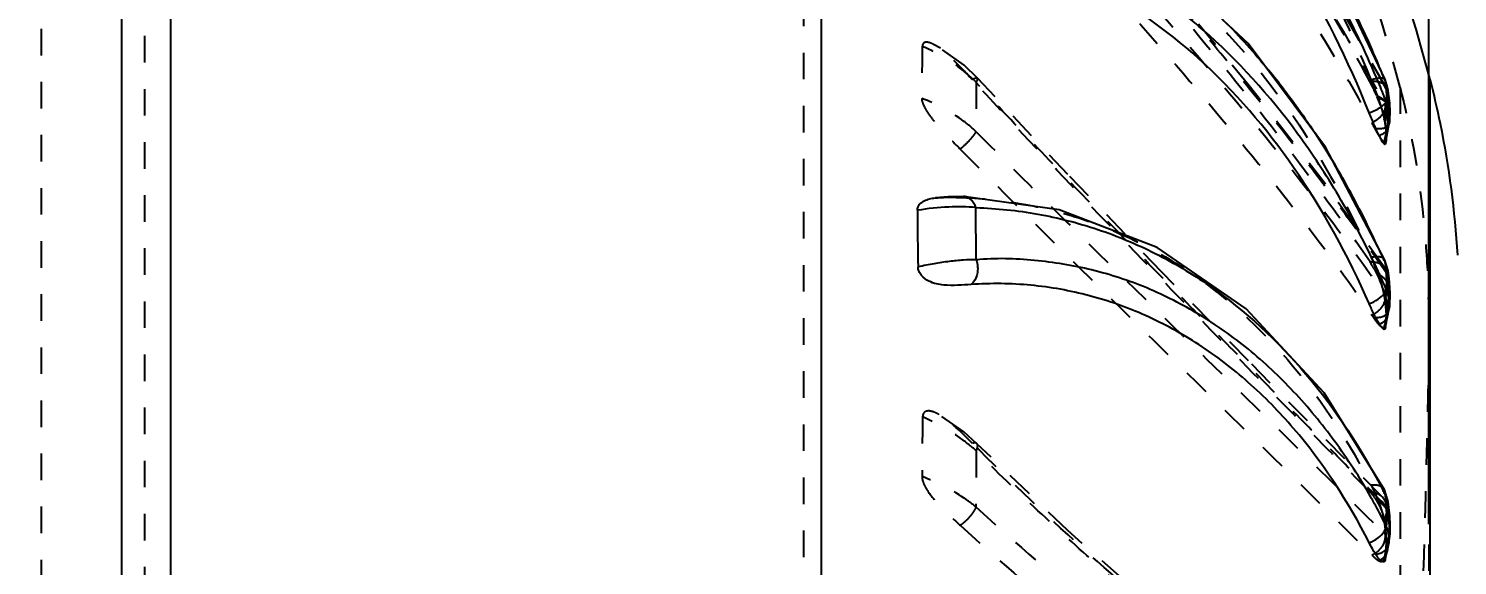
# Model space of a CAD drawing. Header units: millimetres. Extents: x 723 to 11228, y -2384 to 1578.
# Drawn here: x 1424.2 to 1512.1, y 289.1 to 322.1 of the extents above; entities that cross this region are included whole.
import ezdxf

# ---------------------------------------------------------------- set-up
doc = ezdxf.new("R2010")
doc.units = ezdxf.units.MM
doc.header["$LTSCALE"] = 16.335
doc.header["$PDMODE"] = 3
doc.header["$PDSIZE"] = 0.3125
doc.linetypes.add('HIDDEN', pattern=[0.2, 0.1, -0.1])
doc.layers.get('0').update_dxf_attribs({"linetype": 'CONTINUOUS'})
doc.layers.get('Defpoints').update_dxf_attribs({"linetype": 'CONTINUOUS'})
doc.layers.add('DEFAULT_2', color=8, linetype='HIDDEN')
doc.styles.get("Standard").update_dxf_attribs({"font": 'txt', "width": 0.8})
doc.dimstyles.new('ISO-25', dxfattribs={"dimtxt": 8, "dimasz": 8, "dimexe": 0, "dimexo": 0, "dimgap": 0, "dimtad": 1, "dimtxsty": 'Standard', "dimcen": 0, "dimclrd": 4, "dimclre": 4, "dimclrt": 6, "dimadec": 0, "dimazin": 0, "dimtfac": 1, "dimtofl": 0, "dimtmove": 0, "dimatfit": 3, "dimfxl": 0, "dimarcsym": 0})

# ---------------------------------------------------------------- blocks, each defined once
blk = doc.blocks.new('*D14')
at = {"color": 4, "lineweight": -2}
for p, q in [((1382.362, 291.603), (1382.362, 415.239)), ((1502.362, 415.239), (1390.362, 415.239)), ((1510.362, 291.603), (1510.362, 415.239))]:
    blk.add_line(p, q, dxfattribs=at)
at = {"color": 4}
for points in [[(1390.362, 416.572), (1390.362, 413.906), (1382.362, 415.239)], [(1502.362, 416.572), (1502.362, 413.906), (1510.362, 415.239)]]:
    blk.add_solid(points, dxfattribs=at)
at = {"layer": 'Defpoints', "color": 0}
for p in [(1382.362, 415.239), (1382.362, 291.603), (1510.362, 291.603)]:
    blk.add_point(p, dxfattribs=at)
at = {"color": 6, "insert": (1388.803, 419.239), "char_height": 8, "attachment_point": 5}
blk.add_mtext('128', dxfattribs=at)
blk = doc.blocks.new('*D107')
at = {"color": 4, "lineweight": -2}
for p, q in [((1445.258, 346.262), (1914.518, 346.262)), ((1914.518, 338.262), (1914.518, 245.426)), ((1703.239, 237.426), (1914.518, 237.426))]:
    blk.add_line(p, q, dxfattribs=at)
at = {"color": 4}
for points in [[(1913.184, 338.262), (1915.851, 338.262), (1914.518, 346.262)], [(1913.184, 245.426), (1915.851, 245.426), (1914.518, 237.426)]]:
    blk.add_solid(points, dxfattribs=at)
at = {"layer": 'Defpoints', "color": 0}
for p in [(1445.258, 346.262), (1703.239, 237.426), (1914.518, 237.426)]:
    blk.add_point(p, dxfattribs=at)
at = {"color": 6, "insert": (1909.851, 281.412), "char_height": 8, "attachment_point": 5, "rotation": 90}
blk.add_mtext('108,84', dxfattribs=at)

msp = doc.modelspace()

# ---------------------------------------------------------------- linework, layer by layer
at = {"color": 7, "linetype": 'Continuous'}
for p, q in [((1429.968, 391.128), (1429.968, 81.107)), ((1433.004, 86.333), (1433.004, 385.832)), ((1473.025, 101.806), (1473.025, 373.047)), ((1507.66, 318.954), (1507.682, 318.9)), ((1507.682, 318.9), (1507.679, 318.962)), ((1507.845, 318.383), (1507.679, 318.962)), ((1507.679, 318.962), (1507.679, 318.962)), ((1507.861, 318.288), (1507.844, 318.386)), ((1510.443, 155.899), (1510.443, 318.953)), ((1507.937, 316.282), (1507.96, 316.428)), ((1507.96, 316.428), (1507.996, 317)), ((1507.732, 315.134), (1507.939, 316.29)), ((1507.937, 316.282), (1507.895, 316.157)), ((1507.688, 314.989), (1507.758, 315.378)), ((1507.732, 315.134), (1507.688, 314.989)), ((1481.752, 311.774), (1481.75, 311.774)), ((1487.628, 310.952), (1481.75, 311.774)), ((1482.533, 307.87), (1482.516, 311.082)), ((1507.623, 307.836), (1507.682, 307.704)), ((1507.682, 307.704), (1507.665, 307.854)), ((1507.859, 307.187), (1507.665, 307.854)), ((1507.665, 307.854), (1507.665, 307.854)), ((1507.923, 306.726), (1507.859, 307.188)), ((1507.859, 307.187), (1507.859, 307.188)), ((1507.916, 304.807), (1507.97, 305.169)), ((1507.97, 305.169), (1507.996, 305.656)), ((1507.707, 303.746), (1507.917, 304.809)), ((1507.756, 304.01), (1507.827, 304.369)), ((1507.916, 304.805), (1507.895, 304.717)), ((1507.686, 303.652), (1507.756, 304.01)), ((1507.707, 303.746), (1507.686, 303.652)), ((1507.636, 293.715), (1507.636, 293.716)), ((1507.867, 292.985), (1507.636, 293.716)), ((1507.682, 293.437), (1507.636, 293.715)), ((1507.867, 292.985), (1507.867, 292.985)), ((1507.967, 292.114), (1507.867, 292.985)), ((1507.996, 291.383), (1507.967, 292.114)), ((1507.958, 290.721), (1507.996, 291.383)), ((1507.68, 289.409), (1507.891, 290.318)), ((1507.891, 290.318), (1507.909, 290.402)), ((1507.909, 290.403), (1507.958, 290.721)), ((1507.909, 290.401), (1507.909, 290.403))]:
    msp.add_line(p, q, dxfattribs=at)
for points in [[(1507.679, 318.962), (1504.067, 326.586), (1499.365, 333.88), (1493.952, 340.054), (1488.001, 344.966)], [(1507.665, 307.854), (1504.011, 314.806), (1499.267, 321.177), (1493.816, 326.268), (1487.826, 329.972)], [(1507.996, 317), (1507.958, 317.609), (1507.861, 318.288)], [(1481.752, 311.774), (1480.809, 311.755), (1480.02, 311.682)], [(1507.636, 293.715), (1503.923, 299.697), (1499.136, 304.853), (1493.653, 308.625), (1487.628, 310.952)], [(1507.996, 305.656), (1507.978, 306.172), (1507.923, 306.726)]]:
    msp.add_lwpolyline(points, dxfattribs=at)
for centre, radius, start, end in [((1418.274, 295.186), 95.184, 14.45961, 19.62856), ((1443.58, 293.194), 69.06, 23.86376, 28.02609), ((1440.151, 291.628), 72.829, 22.03714, 23.89897), ((1465.959, 291.195), 44.697, 37.39356, 39.36862), ((1449.181, 294.438), 62.991, 22.20291, 22.74846), ((1449.546, 294.587), 62.596, 21.58207, 22.20293), ((1505.81, 318.027), 2.066, 15.6145, 24.99839), ((1505.783, 318.019), 2.093, 10.10221, 15.62494), ((1505.377, 316.657), 2.561, 10.68569, 21.88493), ((1505.311, 316.643), 2.629, 0.36848, 10.7216), ((1505.245, 316.645), 2.695, 349.5746, 0.3265), ((1338.885, 345.811), 171.593, 349.78412, 349.91704), ((1436.777, 328.345), 72.155, 349.96363, 350.27559), ((1459.209, 286.692), 52.819, 28.30077, 30.63633), ((1456.073, 285.006), 56.379, 23.8869, 28.29838), ((1774.008, 311.976), 295.091, 180.20462, 180.88184), ((1463.427, 286.989), 48.252, 24.44788, 25.27029), ((1506.282, 306.934), 1.597, 18.66932, 28.82911), ((1463.716, 287.12), 47.935, 23.26402, 24.44789), ((1506.329, 306.95), 1.548, 8.8392, 18.65404), ((1505.711, 305.163), 2.228, 0.40902, 11.64822), ((1505.661, 305.165), 2.279, 348.65956, 0.35984), ((1357.45, 333.959), 153.261, 348.86802, 349.00069), ((1468.972, 273.702), 43.45, 27.01376, 27.36802), ((1477.366, 276.456), 33.906, 28.46351, 29.74076), ((1477.655, 276.612), 33.577, 26.31084, 28.46361), ((1506.216, 290.725), 1.723, 349.21389, 0.41535)]:
    msp.add_arc(centre, radius, start, end, dxfattribs=at)
for points, knots in [([(1507.271, 318.795), (1506.593, 320.412), (1505.12, 323.553), (1501.806, 329.415), (1497.878, 334.68), (1493.406, 339.123), (1489.926, 341.916), (1486.315, 344.191), (1483.806, 345.416), (1482.533, 345.887)], [0, 0, 0, 0, 0.139814, 0.276315, 0.536708, 0.660134, 0.778328, 0.891741, 1, 1, 1, 1]), ([(1506.71, 316.913), (1505.408, 320.145), (1502.417, 326.248), (1496.636, 334.227), (1489.925, 340.446), (1484.814, 343.351), (1482.234, 344.364)], [0, 0, 0, 0, 0.277152, 0.538118, 0.779498, 1, 1, 1, 1]), ([(1507.062, 307.587), (1506.386, 309.02), (1504.915, 311.776), (1501.625, 316.818), (1497.706, 321.177), (1493.267, 324.597), (1489.812, 326.596), (1486.235, 328.051), (1483.77, 328.706), (1482.533, 328.877)], [0, 0, 0, 0, 0.140918, 0.27736, 0.535079, 0.657123, 0.774655, 0.888869, 1, 1, 1, 1]), ([(1506.703, 305.174), (1505.417, 308.096), (1502.455, 313.536), (1496.642, 320.342), (1490.864, 324.435), (1485.969, 326.49), (1483.472, 327.115), (1482.226, 327.322)], [0, 0, 0, 0, 0.279063, 0.53745, 0.776135, 0.889625, 1, 1, 1, 1]), ([(1496.808, 323.514), (1497.134, 323.209), (1498.434, 321.949), (1499.648, 320.602), (1500.514, 319.547)], [0, 0, 0, 0, 0.246294, 1, 1, 1, 1]), ([(1501.47, 318.339), (1501.755, 317.967), (1502.887, 316.438), (1503.925, 314.841), (1504.656, 313.608)], [0, 0, 0, 0, 0.246385, 1, 1, 1, 1]), ([(1507.682, 318.9), (1507.69, 318.852), (1507.719, 318.671), (1507.745, 318.49), (1507.76, 318.356)], [0, 0, 0, 0, 0.264759, 1, 1, 1, 1]), ([(1507.76, 318.356), (1507.765, 318.315), (1507.78, 318.17), (1507.789, 318.023), (1507.788, 317.918)], [0, 0, 0, 0, 0.28211, 1, 1, 1, 1]), ([(1510.443, 318.954), (1510.672, 318.064), (1511.491, 314.512), (1511.958, 310.881), (1512.129, 308.161)], [0, 0, 0, 0, 0.252037, 1, 1, 1, 1]), ([(1506.71, 316.913), (1506.837, 316.962), (1507.08, 317.071), (1507.399, 317.248), (1507.612, 317.41), (1507.717, 317.532), (1507.747, 317.587), (1507.754, 317.612)], [0, 0, 0, 0, 0.319233, 0.623134, 0.856191, 0.939548, 1, 1, 1, 1]), ([(1507.788, 317.918), (1507.787, 317.889), (1507.784, 317.786), (1507.771, 317.683), (1507.754, 317.612)], [0, 0, 0, 0, 0.287706, 1, 1, 1, 1]), ([(1507.113, 315.945), (1507.079, 316.022), (1506.939, 316.343), (1506.809, 316.667), (1506.71, 316.913)], [0, 0, 0, 0, 0.240516, 1, 1, 1, 1]), ([(1507.113, 315.945), (1507.208, 315.942), (1507.384, 315.945), (1507.621, 315.979), (1507.796, 316.043), (1507.879, 316.118), (1507.895, 316.157)], [0, 0, 0, 0, 0.336443, 0.628498, 0.848341, 1, 1, 1, 1]), ([(1507.333, 315.478), (1507.315, 315.515), (1507.239, 315.669), (1507.167, 315.826), (1507.113, 315.945)], [0, 0, 0, 0, 0.238495, 1, 1, 1, 1]), ([(1507.425, 315.301), (1507.417, 315.315), (1507.386, 315.374), (1507.356, 315.433), (1507.333, 315.478)], [0, 0, 0, 0, 0.241047, 1, 1, 1, 1]), ([(1507.688, 314.989), (1507.684, 314.982), (1507.67, 314.968), (1507.639, 314.981), (1507.611, 315.008), (1507.578, 315.048), (1507.542, 315.099), (1507.489, 315.184), (1507.451, 315.253), (1507.425, 315.301)], [0, 0, 0, 0, 0.053615, 0.111909, 0.200987, 0.320113, 0.463969, 0.627721, 1, 1, 1, 1]), ([(1478.918, 310.922), (1478.918, 310.992), (1478.941, 311.125), (1479.072, 311.342), (1479.323, 311.517), (1479.662, 311.629), (1479.899, 311.668), (1480.02, 311.682)], [0, 0, 0, 0, 0.143512, 0.270407, 0.509012, 0.751067, 1, 1, 1, 1]), ([(1482.516, 311.082), (1481.964, 311.143), (1480.756, 311.153), (1479.558, 311.02), (1478.918, 310.922)], [0, 0, 0, 0, 0.461362, 1, 1, 1, 1]), ([(1482.516, 311.082), (1482.485, 311.175), (1482.403, 311.351), (1482.23, 311.575), (1482.007, 311.731), (1481.834, 311.768), (1481.752, 311.771)], [0, 0, 0, 0, 0.267207, 0.529583, 0.772668, 1, 1, 1, 1]), ([(1482.516, 311.082), (1483.789, 311.042), (1486.33, 310.777), (1490.044, 309.828), (1493.6, 308.339), (1498.121, 305.635), (1503.193, 300.918), (1506.242, 296.221), (1507.559, 293.676)], [0, 0, 0, 0, 0.119519, 0.238598, 0.358309, 0.479745, 0.731208, 1, 1, 1, 1]), ([(1482.533, 307.87), (1482.27, 307.874), (1481.716, 307.861), (1480.85, 307.778), (1479.919, 307.635), (1479.28, 307.508), (1478.953, 307.433)], [0, 0, 0, 0, 0.218075, 0.459636, 0.721566, 1, 1, 1, 1]), ([(1482.533, 307.87), (1482.582, 307.734), (1482.636, 307.442), (1482.614, 307.007), (1482.467, 306.628), (1482.308, 306.426), (1482.219, 306.354)], [0, 0, 0, 0, 0.26526, 0.538979, 0.788984, 1, 1, 1, 1]), ([(1506.806, 293.275), (1506.129, 294.461), (1504.66, 296.714), (1502.151, 299.782), (1499.356, 302.41), (1496.317, 304.562), (1493.601, 305.947), (1491.354, 306.783), (1489.065, 307.432), (1486.121, 307.918), (1483.722, 307.989), (1482.533, 307.87)], [0, 0, 0, 0, 0.136938, 0.269214, 0.396788, 0.520554, 0.641616, 0.701422, 0.760905, 0.880092, 1, 1, 1, 1]), ([(1507.682, 307.704), (1507.69, 307.648), (1507.719, 307.432), (1507.745, 307.215), (1507.76, 307.055)], [0, 0, 0, 0, 0.261072, 1, 1, 1, 1]), ([(1482.219, 306.354), (1481.945, 306.335), (1481.386, 306.297), (1480.671, 306.288), (1480.073, 306.381), (1479.594, 306.547), (1479.214, 306.819), (1479.002, 307.144), (1478.956, 307.34), (1478.954, 307.434)], [0, 0, 0, 0, 0.218429, 0.444806, 0.56535, 0.696228, 0.844912, 0.925446, 1, 1, 1, 1]), ([(1507.76, 307.055), (1507.765, 307.005), (1507.781, 306.819), (1507.789, 306.633), (1507.788, 306.498)], [0, 0, 0, 0, 0.272546, 1, 1, 1, 1]), ([(1506.698, 290.474), (1505.423, 292.976), (1503.153, 296.49), (1499.364, 300.367), (1496.304, 302.714), (1493.009, 304.521), (1489.522, 305.759), (1485.898, 306.407), (1483.442, 306.438), (1482.219, 306.354)], [0, 0, 0, 0, 0.272199, 0.40037, 0.524148, 0.644648, 0.763174, 0.881183, 1, 1, 1, 1]), ([(1507.643, 305.814), (1507.658, 305.835), (1507.706, 305.908), (1507.744, 305.991), (1507.754, 306.053)], [0, 0, 0, 0, 0.289251, 1, 1, 1, 1]), ([(1507.788, 306.498), (1507.787, 306.457), (1507.783, 306.308), (1507.77, 306.16), (1507.754, 306.053)], [0, 0, 0, 0, 0.273649, 1, 1, 1, 1]), ([(1506.703, 305.174), (1506.895, 305.244), (1507.239, 305.417), (1507.539, 305.669), (1507.643, 305.814)], [0, 0, 0, 0, 0.533462, 1, 1, 1, 1]), ([(1507.106, 304.311), (1507.071, 304.377), (1506.929, 304.661), (1506.801, 304.952), (1506.703, 305.174)], [0, 0, 0, 0, 0.235482, 1, 1, 1, 1]), ([(1507.106, 304.311), (1507.202, 304.315), (1507.384, 304.339), (1507.678, 304.43), (1507.863, 304.593), (1507.895, 304.717)], [0, 0, 0, 0, 0.309158, 0.587778, 1, 1, 1, 1]), ([(1507.328, 303.92), (1507.309, 303.95), (1507.231, 304.078), (1507.159, 304.209), (1507.106, 304.311)], [0, 0, 0, 0, 0.233886, 1, 1, 1, 1]), ([(1507.686, 303.652), (1507.681, 303.635), (1507.67, 303.604), (1507.623, 303.586), (1507.579, 303.608), (1507.512, 303.662), (1507.426, 303.77), (1507.362, 303.866), (1507.328, 303.92)], [0, 0, 0, 0, 0.098397, 0.167045, 0.24921, 0.35835, 0.645711, 1, 1, 1, 1]), ([(1507.867, 292.985), (1507.862, 293.024), (1507.828, 293.184), (1507.754, 293.335), (1507.682, 293.437)], [0, 0, 0, 0, 0.239154, 1, 1, 1, 1]), ([(1507.682, 293.437), (1507.69, 293.374), (1507.72, 293.133), (1507.746, 292.891), (1507.76, 292.711)], [0, 0, 0, 0, 0.258341, 1, 1, 1, 1]), ([(1507.76, 292.711), (1507.765, 292.654), (1507.781, 292.436), (1507.789, 292.218), (1507.788, 292.058)], [0, 0, 0, 0, 0.266205, 1, 1, 1, 1]), ([(1507.788, 292.058), (1507.787, 292.008), (1507.783, 291.82), (1507.769, 291.632), (1507.754, 291.495)], [0, 0, 0, 0, 0.265754, 1, 1, 1, 1]), ([(1506.698, 290.474), (1506.894, 290.538), (1507.255, 290.726), (1507.545, 291.02), (1507.642, 291.188)], [0, 0, 0, 0, 0.514437, 1, 1, 1, 1]), ([(1507.642, 291.188), (1507.657, 291.214), (1507.708, 291.311), (1507.744, 291.417), (1507.754, 291.495)], [0, 0, 0, 0, 0.276687, 1, 1, 1, 1]), ([(1507.94, 290.738), (1507.938, 290.933), (1507.889, 291.197), (1507.784, 291.436), (1507.754, 291.495)], [0, 0, 0, 0, 0.746939, 1, 1, 1, 1]), ([(1507.099, 289.752), (1507.027, 289.862), (1506.89, 290.102), (1506.764, 290.346), (1506.698, 290.474)], [0, 0, 0, 0, 0.477128, 1, 1, 1, 1]), ([(1507.1, 289.752), (1507.195, 289.763), (1507.38, 289.806), (1507.689, 289.952), (1507.856, 290.168), (1507.891, 290.318)], [0, 0, 0, 0, 0.282236, 0.548916, 1, 1, 1, 1]), ([(1507.68, 289.409), (1507.673, 289.376), (1507.655, 289.316), (1507.574, 289.276), (1507.497, 289.304), (1507.389, 289.381), (1507.252, 289.534), (1507.152, 289.674), (1507.099, 289.752)], [0, 0, 0, 0, 0.121174, 0.200737, 0.286858, 0.394726, 0.668152, 1, 1, 1, 1])]:
    msp.add_open_spline(points, degree=3, knots=knots, dxfattribs=at)
msp.add_open_spline([(1507.894, 305.613), (1507.863, 305.764), (1507.816, 305.912), (1507.754, 306.053)], degree=3, dxfattribs=at)
at = {"layer": 'DEFAULT_2', "color": 8, "linetype": 'HIDDEN'}
for p, q in [((1425.029, 387.427), (1425.029, 87.425)), ((1431.392, 88.057), (1431.392, 386.796)), ((1471.933, 103.36), (1471.933, 371.493)), ((1482.612, 319.043), (1482.612, 319.043)), ((1482.533, 318.791), (1482.516, 315.77)), ((1507.699, 318.542), (1507.7, 318.541)), ((1507.893, 318.02), (1507.699, 318.542)), ((1507.7, 318.541), (1507.754, 318.367)), ((1508.603, 318.479), (1508.603, 156.374)), ((1507.63, 316.502), (1507.808, 317.469)), ((1507.925, 317.845), (1507.893, 318.02)), ((1507.968, 317.493), (1507.925, 317.847)), ((1507.996, 316.997), (1507.968, 317.493)), ((1507.7, 316.38), (1507.767, 316.673)), ((1507.735, 315.351), (1507.914, 316.162)), ((1507.808, 315.891), (1507.914, 316.161)), ((1507.641, 315.147), (1507.734, 315.354)), ((1481.75, 311.774), (1481.453, 311.713)), ((1507.634, 307.402), (1507.754, 307.063)), ((1507.634, 307.402), (1507.634, 307.402)), ((1507.921, 306.687), (1507.634, 307.402)), ((1507.933, 306.603), (1507.921, 306.687)), ((1507.993, 305.855), (1507.933, 306.604)), ((1507.933, 306.603), (1507.933, 306.604)), ((1507.966, 305.117), (1507.993, 305.855)), ((1507.858, 304.537), (1507.966, 305.117)), ((1507.688, 303.914), (1507.857, 304.534)), ((1507.808, 304.379), (1507.857, 304.532)), ((1507.644, 303.784), (1507.686, 303.919)), ((1510.362, 303.428), (1510.362, 171.425)), ((1482.58, 296.559), (1482.58, 296.559)), ((1482.533, 296.116), (1482.516, 292.663)), ((1507.759, 292.939), (1507.493, 293.296)), ((1507.937, 292.379), (1507.759, 292.939)), ((1507.989, 291.718), (1507.937, 292.379)), ((1507.894, 290.286), (1507.984, 291.006)), ((1507.984, 291.006), (1507.989, 291.718)), ((1507.799, 289.911), (1507.84, 290.048)), ((1507.838, 290.04), (1507.84, 290.048)), ((1507.864, 290.202), (1507.894, 290.286)), ((1507.63, 289.47), (1507.645, 289.517)), ((1507.631, 289.466), (1507.785, 289.872)), ((1507.684, 289.426), (1507.68, 289.409)), ((1507.753, 289.796), (1507.782, 289.873)), ((1507.782, 289.873), (1507.797, 289.912)), ((1507.808, 289.941), (1507.785, 289.872)), ((1507.785, 289.872), (1507.799, 289.911)), ((1507.797, 289.912), (1507.808, 289.94))]:
    msp.add_line(p, q, dxfattribs=at)
for points in [[(1507.7, 318.541), (1504.068, 324.89), (1499.372, 331.994), (1494.017, 339.193)], [(1507.634, 307.402), (1504.008, 312.524), (1499.322, 318.587), (1493.982, 325.053)], [(1482.612, 319.043), (1481.787, 319.84), (1480.333, 320.886), (1479.904, 321.125)], [(1493.958, 307.104), (1488.164, 313.129), (1482.612, 319.043)], [(1507.914, 316.164), (1507.965, 316.46), (1507.996, 316.997)], [(1507.493, 293.296), (1499.276, 301.653), (1493.958, 307.104)], [(1482.58, 296.559), (1481.769, 297.292), (1480.252, 298.342)], [(1493.971, 286.119), (1488.161, 291.209), (1482.58, 296.559)]]:
    msp.add_lwpolyline(points, dxfattribs=at)
for centre, radius, start, end in [((1418.274, 295.186), 93.284, 14.45961, 54.88513), ((1722.29, 316.965), 243.108, 179.04883, 179.80358), ((1507.014, 306.99), 0.742, 33.58263, 39.36273), ((1234.042, 378.902), 283.728, 344.64739, 344.77229), ((1801.299, 293.562), 322.098, 179.17413, 179.82759), ((1506.904, 292.726), 0.818, 44.25744, 52.80314), ((1506.735, 291.941), 1.181, 29.14161, 43.83186), ((1828.638, 214.369), 330.206, 166.31437, 166.44831), ((1506.757, 291.954), 1.157, 19.77253, 29.10277), ((1504.476, 290.825), 3.447, 345.13681, 346.25971), ((1506.654, 290.351), 1.225, 342.61637, 345.28377), ((1418.226, 323.684), 95.726, 339.08752, 339.26765), ((1506.627, 290.359), 1.252, 340.49572, 342.61747)]:
    msp.add_arc(centre, radius, start, end, dxfattribs=at)
for points, knots in [([(1507.754, 318.367), (1507.036, 319.712), (1505.513, 322.476), (1502.962, 326.632), (1500.102, 330.909), (1496.973, 335.269), (1493.603, 339.662), (1490.047, 344.05), (1486.352, 348.389), (1483.801, 351.218), (1482.533, 352.636)], [0, 0, 0, 0, 0.107216, 0.221933, 0.342767, 0.469025, 0.599271, 0.7321, 0.866188, 1, 1, 1, 1]), ([(1506.746, 318.834), (1505.317, 321.545), (1502.016, 327.129), (1496.238, 335.436), (1489.58, 343.883), (1484.764, 349.421), (1482.282, 352.168)], [0, 0, 0, 0, 0.221798, 0.468942, 0.732006, 1, 1, 1, 1]), ([(1482.516, 350.85), (1485.095, 348.1), (1490.073, 342.56), (1496.926, 334.089), (1502.847, 325.746), (1506.222, 320.121), (1507.682, 317.381)], [0, 0, 0, 0, 0.26946, 0.531947, 0.778148, 1, 1, 1, 1]), ([(1481.528, 349.984), (1484.129, 347.215), (1489.147, 341.639), (1496.05, 333.112), (1502.008, 324.713), (1505.396, 319.048), (1506.859, 316.29)], [0, 0, 0, 0, 0.269638, 0.532206, 0.778364, 1, 1, 1, 1]), ([(1506.824, 318.94), (1505.483, 322.273), (1502.39, 328.595), (1496.425, 336.937), (1489.468, 343.61), (1484.171, 346.892), (1481.471, 348.132)], [0, 0, 0, 0, 0.272695, 0.531728, 0.774494, 1, 1, 1, 1]), ([(1506.752, 307.741), (1505.271, 309.941), (1501.879, 314.622), (1496.113, 321.856), (1489.463, 329.674), (1484.731, 335.018), (1482.291, 337.754)], [0, 0, 0, 0, 0.205384, 0.447355, 0.71614, 1, 1, 1, 1]), ([(1507.754, 307.063), (1507.018, 308.132), (1505.475, 310.387), (1502.925, 313.832), (1500.066, 317.499), (1496.939, 321.359), (1493.569, 325.366), (1490.015, 329.49), (1486.321, 333.69), (1483.786, 336.482), (1482.533, 337.909)], [0, 0, 0, 0, 0.097597, 0.20555, 0.322387, 0.447466, 0.579245, 0.716276, 0.857062, 1, 1, 1, 1]), ([(1482.516, 335.452), (1485.056, 332.76), (1489.951, 327.498), (1496.795, 319.764), (1502.705, 312.57), (1506.171, 307.887), (1507.682, 305.672)], [0, 0, 0, 0, 0.284506, 0.552484, 0.793822, 1, 1, 1, 1]), ([(1481.539, 334.456), (1484.099, 331.745), (1489.034, 326.445), (1495.927, 318.654), (1501.871, 311.411), (1505.351, 306.694), (1506.865, 304.463)], [0, 0, 0, 0, 0.284758, 0.552854, 0.794134, 1, 1, 1, 1]), ([(1481.461, 331.987), (1484.115, 331.326), (1489.4, 329.169), (1496.425, 323.871), (1502.425, 316.693), (1505.49, 311.036), (1506.818, 308.013)], [0, 0, 0, 0, 0.227487, 0.468144, 0.72531, 1, 1, 1, 1]), ([(1482.533, 318.791), (1482.3, 319.025), (1481.681, 319.582), (1480.586, 320.355), (1479.682, 320.807), (1479.216, 321.001)], [0, 0, 0, 0, 0.246857, 0.622554, 1, 1, 1, 1]), ([(1479.904, 321.126), (1479.829, 321.165), (1479.716, 321.216), (1479.562, 321.257), (1479.455, 321.267), (1479.356, 321.25), (1479.243, 321.175), (1479.218, 321.067), (1479.217, 321)], [0, 0, 0, 0, 0.292846, 0.427314, 0.550772, 0.66244, 0.767111, 1, 1, 1, 1]), ([(1482.298, 318.95), (1481.924, 319.357), (1481.358, 319.959), (1480.561, 320.688), (1480.132, 321.006), (1479.904, 321.126)], [0, 0, 0, 0, 0.51114, 0.762051, 1, 1, 1, 1]), ([(1482.612, 319.043), (1482.602, 319.054), (1482.558, 319.064), (1482.449, 319.034), (1482.36, 318.988), (1482.297, 318.951)], [0, 0, 0, 0, 0.135668, 0.349206, 1, 1, 1, 1]), ([(1482.533, 318.791), (1482.565, 318.84), (1482.608, 318.911), (1482.632, 319.019), (1482.612, 319.043)], [0, 0, 0, 0, 0.653535, 1, 1, 1, 1]), ([(1507.678, 318.962), (1507.662, 318.996), (1507.598, 319.033), (1507.5, 319.05), (1507.344, 319.052), (1507.115, 319.017), (1506.925, 318.97), (1506.824, 318.94)], [0, 0, 0, 0, 0.125844, 0.219927, 0.340063, 0.646731, 1, 1, 1, 1]), ([(1506.758, 293.574), (1505.207, 295.14), (1501.718, 298.69), (1493.498, 307.085), (1486.883, 313.968), (1482.298, 318.95)], [0, 0, 0, 0, 0.187589, 0.423711, 1, 1, 1, 1]), ([(1507.754, 292.716), (1506.995, 293.449), (1505.429, 295.094), (1502.881, 297.679), (1500.025, 300.579), (1496.902, 303.773), (1493.533, 307.221), (1489.981, 310.903), (1486.289, 314.781), (1483.772, 317.415), (1482.533, 318.791)], [0, 0, 0, 0, 0.087211, 0.187759, 0.300157, 0.42383, 0.55718, 0.698745, 0.846899, 1, 1, 1, 1]), ([(1507.157, 317.984), (1507.124, 318.061), (1506.995, 318.348), (1506.853, 318.63), (1506.746, 318.834)], [0, 0, 0, 0, 0.266585, 1, 1, 1, 1]), ([(1506.747, 318.831), (1506.825, 318.848), (1507.108, 318.883), (1507.432, 318.824), (1507.586, 318.683)], [0, 0, 0, 0, 0.276629, 1, 1, 1, 1]), ([(1506.824, 318.94), (1506.861, 318.849), (1507.008, 318.48), (1507.151, 318.108), (1507.249, 317.825)], [0, 0, 0, 0, 0.247002, 1, 1, 1, 1]), ([(1507.682, 317.381), (1507.709, 317.431), (1507.757, 317.551), (1507.791, 317.77), (1507.787, 318.048), (1507.767, 318.254), (1507.754, 318.367)], [0, 0, 0, 0, 0.170096, 0.382624, 0.660238, 1, 1, 1, 1]), ([(1507.925, 317.846), (1507.919, 317.891), (1507.885, 318.071), (1507.817, 318.244), (1507.754, 318.367)], [0, 0, 0, 0, 0.244405, 1, 1, 1, 1]), ([(1507.808, 317.469), (1507.827, 317.544), (1507.887, 317.844), (1507.884, 318.158), (1507.845, 318.383)], [0, 0, 0, 0, 0.251961, 1, 1, 1, 1]), ([(1508.603, 318.479), (1509.236, 316.023), (1509.916, 312.269), (1510.317, 307.219), (1510.362, 304.692), (1510.362, 303.428)], [0, 0, 0, 0, 0.50095, 0.750373, 1, 1, 1, 1]), ([(1482.516, 315.77), (1482.281, 315.988), (1481.281, 316.829), (1480.11, 317.467), (1479.182, 317.799)], [0, 0, 0, 0, 0.245636, 1, 1, 1, 1]), ([(1479.183, 317.798), (1479.183, 317.726), (1479.212, 317.574), (1479.329, 317.276), (1479.544, 316.917), (1479.846, 316.511), (1480.279, 315.998), (1480.849, 315.392), (1481.315, 314.92), (1481.547, 314.686)], [0, 0, 0, 0, 0.054779, 0.115236, 0.241958, 0.370177, 0.497765, 0.750194, 1, 1, 1, 1]), ([(1507.682, 317.381), (1507.693, 317.286), (1507.647, 317.002), (1507.362, 316.596), (1507.042, 316.374), (1506.86, 316.287)], [0, 0, 0, 0, 0.200608, 0.57982, 1, 1, 1, 1]), ([(1507.699, 316.382), (1507.679, 316.515), (1507.606, 316.789), (1507.429, 317.325), (1507.269, 317.725), (1507.157, 317.984)], [0, 0, 0, 0, 0.237577, 0.500306, 1, 1, 1, 1]), ([(1507.808, 317.469), (1507.786, 317.504), (1507.72, 317.573), (1507.539, 317.704), (1507.371, 317.781), (1507.249, 317.826)], [0, 0, 0, 0, 0.184625, 0.418869, 1, 1, 1, 1]), ([(1507.249, 317.825), (1507.328, 317.6), (1507.469, 317.163), (1507.591, 316.719), (1507.63, 316.501)], [0, 0, 0, 0, 0.519932, 1, 1, 1, 1]), ([(1507.508, 317.796), (1507.534, 317.778), (1507.628, 317.707), (1507.713, 317.623), (1507.765, 317.553)], [0, 0, 0, 0, 0.263955, 1, 1, 1, 1]), ([(1507.808, 315.891), (1507.868, 316.136), (1507.912, 316.649), (1507.786, 317.15), (1507.682, 317.381)], [0, 0, 0, 0, 0.498465, 1, 1, 1, 1]), ([(1507.765, 317.553), (1507.781, 317.531), (1507.838, 317.446), (1507.88, 317.35), (1507.895, 317.277)], [0, 0, 0, 0, 0.271226, 1, 1, 1, 1]), ([(1507.808, 317.469), (1507.86, 317.237), (1507.926, 316.916), (1507.959, 316.519), (1507.951, 316.358), (1507.938, 316.289)], [0, 0, 0, 0, 0.597233, 0.823662, 1, 1, 1, 1]), ([(1507.832, 316.967), (1507.838, 316.992), (1507.86, 317.095), (1507.88, 317.199), (1507.895, 317.277)], [0, 0, 0, 0, 0.245043, 1, 1, 1, 1]), ([(1507.895, 317.277), (1507.906, 317.324), (1507.944, 317.511), (1507.945, 317.704), (1507.925, 317.845)], [0, 0, 0, 0, 0.253258, 1, 1, 1, 1]), ([(1507.952, 316.703), (1507.95, 316.747), (1507.94, 316.939), (1507.917, 317.131), (1507.895, 317.277)], [0, 0, 0, 0, 0.229676, 1, 1, 1, 1]), ([(1507.63, 316.501), (1507.677, 316.235), (1507.734, 315.861), (1507.757, 315.403), (1507.746, 315.215), (1507.732, 315.134)], [0, 0, 0, 0, 0.590724, 0.8221, 1, 1, 1, 1]), ([(1507.734, 315.353), (1507.764, 315.489), (1507.771, 315.837), (1507.731, 316.179), (1507.699, 316.382)], [0, 0, 0, 0, 0.402016, 1, 1, 1, 1]), ([(1507.914, 316.163), (1507.922, 316.201), (1507.953, 316.38), (1507.957, 316.562), (1507.952, 316.703)], [0, 0, 0, 0, 0.215437, 1, 1, 1, 1]), ([(1482.516, 315.77), (1482.47, 315.683), (1482.346, 315.496), (1482.037, 315.119), (1481.753, 314.849), (1481.546, 314.686)], [0, 0, 0, 0, 0.201122, 0.458818, 1, 1, 1, 1]), ([(1482.516, 315.769), (1485.015, 313.253), (1493.377, 304.961), (1501.841, 296.774), (1507.682, 290.98)], [0, 0, 0, 0, 0.301261, 1, 1, 1, 1]), ([(1506.859, 316.29), (1506.932, 316.152), (1507.071, 315.89), (1507.215, 315.631), (1507.29, 315.511)], [0, 0, 0, 0, 0.525406, 1, 1, 1, 1]), ([(1507.29, 315.511), (1507.324, 315.458), (1507.388, 315.36), (1507.471, 315.249), (1507.534, 315.182), (1507.573, 315.15), (1507.61, 315.131), (1507.635, 315.14), (1507.641, 315.147)], [0, 0, 0, 0, 0.358146, 0.656662, 0.776799, 0.873257, 0.944016, 1, 1, 1, 1]), ([(1507.808, 315.891), (1507.789, 315.847), (1507.668, 315.661), (1507.456, 315.553), (1507.291, 315.509)], [0, 0, 0, 0, 0.220347, 1, 1, 1, 1]), ([(1481.547, 314.686), (1486.357, 309.842), (1494.833, 301.551), (1503.307, 293.258), (1506.87, 289.705)], [0, 0, 0, 0, 0.575661, 1, 1, 1, 1]), ([(1480.02, 311.682), (1480.256, 311.71), (1480.735, 311.727), (1481.213, 311.719), (1481.454, 311.712)], [0, 0, 0, 0, 0.497396, 1, 1, 1, 1]), ([(1481.454, 311.712), (1482.748, 311.676), (1485.329, 311.416), (1489.102, 310.459), (1492.712, 308.951), (1496.112, 306.91), (1499.264, 304.36), (1503.15, 300.258), (1505.495, 296.599), (1506.813, 294.003)], [0, 0, 0, 0, 0.119494, 0.238523, 0.358114, 0.479411, 0.60346, 0.731187, 1, 1, 1, 1]), ([(1507.165, 307.039), (1507.132, 307.106), (1507.006, 307.347), (1506.862, 307.577), (1506.752, 307.741)], [0, 0, 0, 0, 0.273895, 1, 1, 1, 1]), ([(1506.753, 307.739), (1506.909, 307.758), (1507.149, 307.741), (1507.43, 307.617), (1507.542, 307.516), (1507.587, 307.461)], [0, 0, 0, 0, 0.515323, 0.763248, 1, 1, 1, 1]), ([(1507.662, 307.853), (1507.64, 307.902), (1507.551, 307.997), (1507.346, 308.056), (1507.094, 308.061), (1506.912, 308.035), (1506.818, 308.014)], [0, 0, 0, 0, 0.17583, 0.400259, 0.684272, 1, 1, 1, 1]), ([(1506.818, 308.013), (1506.855, 307.93), (1507.003, 307.589), (1507.146, 307.244), (1507.242, 306.979)], [0, 0, 0, 0, 0.244243, 1, 1, 1, 1]), ([(1507.701, 305.504), (1507.683, 305.645), (1507.614, 305.924), (1507.441, 306.44), (1507.279, 306.808), (1507.165, 307.039)], [0, 0, 0, 0, 0.261511, 0.526273, 1, 1, 1, 1]), ([(1507.808, 306.49), (1507.763, 306.594), (1507.586, 306.789), (1507.369, 306.922), (1507.242, 306.98)], [0, 0, 0, 0, 0.446102, 1, 1, 1, 1]), ([(1507.242, 306.979), (1507.323, 306.755), (1507.471, 306.304), (1507.592, 305.843), (1507.628, 305.61)], [0, 0, 0, 0, 0.502196, 1, 1, 1, 1]), ([(1507.513, 306.829), (1507.538, 306.808), (1507.634, 306.724), (1507.716, 306.625), (1507.766, 306.545)], [0, 0, 0, 0, 0.257732, 1, 1, 1, 1]), ([(1507.682, 305.672), (1507.737, 305.865), (1507.814, 306.33), (1507.78, 306.799), (1507.754, 307.063)], [0, 0, 0, 0, 0.430374, 1, 1, 1, 1]), ([(1507.933, 306.604), (1507.928, 306.643), (1507.897, 306.806), (1507.823, 306.958), (1507.754, 307.063)], [0, 0, 0, 0, 0.238324, 1, 1, 1, 1]), ([(1507.808, 306.49), (1507.825, 306.547), (1507.88, 306.775), (1507.885, 307.015), (1507.859, 307.187)], [0, 0, 0, 0, 0.253601, 1, 1, 1, 1]), ([(1507.702, 305.503), (1507.719, 305.56), (1507.786, 305.797), (1507.853, 306.034), (1507.895, 306.216)], [0, 0, 0, 0, 0.241581, 1, 1, 1, 1]), ([(1507.766, 306.545), (1507.783, 306.519), (1507.841, 306.416), (1507.881, 306.302), (1507.895, 306.216)], [0, 0, 0, 0, 0.26373, 1, 1, 1, 1]), ([(1507.808, 306.49), (1507.869, 306.172), (1507.957, 305.616), (1507.963, 305.045), (1507.917, 304.81)], [0, 0, 0, 0, 0.575647, 1, 1, 1, 1]), ([(1507.895, 306.216), (1507.905, 306.248), (1507.938, 306.374), (1507.945, 306.507), (1507.933, 306.603)], [0, 0, 0, 0, 0.256536, 1, 1, 1, 1]), ([(1507.952, 305.526), (1507.95, 305.58), (1507.94, 305.811), (1507.917, 306.041), (1507.895, 306.216)], [0, 0, 0, 0, 0.236811, 1, 1, 1, 1]), ([(1507.682, 305.672), (1507.704, 305.434), (1507.571, 305.04), (1507.218, 304.668), (1506.987, 304.517), (1506.866, 304.46)], [0, 0, 0, 0, 0.467799, 0.738151, 1, 1, 1, 1]), ([(1507.628, 305.61), (1507.683, 305.256), (1507.744, 304.754), (1507.754, 304.129), (1507.73, 303.863), (1507.707, 303.746)], [0, 0, 0, 0, 0.573384, 0.80949, 1, 1, 1, 1]), ([(1507.808, 304.379), (1507.867, 304.59), (1507.912, 305.04), (1507.784, 305.475), (1507.682, 305.672)], [0, 0, 0, 0, 0.496182, 1, 1, 1, 1]), ([(1507.687, 303.917), (1507.745, 304.128), (1507.788, 304.665), (1507.742, 305.195), (1507.701, 305.504)], [0, 0, 0, 0, 0.412345, 1, 1, 1, 1]), ([(1507.925, 304.886), (1507.931, 304.935), (1507.953, 305.147), (1507.956, 305.361), (1507.952, 305.526)], [0, 0, 0, 0, 0.230457, 1, 1, 1, 1]), ([(1506.865, 304.463), (1506.937, 304.356), (1507.074, 304.157), (1507.219, 303.963), (1507.297, 303.882)], [0, 0, 0, 0, 0.535186, 1, 1, 1, 1]), ([(1507.808, 304.379), (1507.789, 304.325), (1507.68, 304.106), (1507.47, 303.948), (1507.298, 303.88)], [0, 0, 0, 0, 0.236752, 1, 1, 1, 1]), ([(1507.858, 304.537), (1507.865, 304.563), (1507.894, 304.679), (1507.913, 304.796), (1507.925, 304.886)], [0, 0, 0, 0, 0.233101, 1, 1, 1, 1]), ([(1507.297, 303.882), (1507.33, 303.848), (1507.392, 303.79), (1507.484, 303.725), (1507.588, 303.701), (1507.633, 303.756), (1507.644, 303.784)], [0, 0, 0, 0, 0.32884, 0.591891, 0.788191, 1, 1, 1, 1]), ([(1510.362, 303.428), (1510.362, 302.147), (1510.314, 299.587), (1510.22, 295.749), (1510.129, 291.911), (1510.05, 289.354), (1510.002, 288.076)], [0, 0, 0, 0, 0.250122, 0.500227, 0.750129, 1, 1, 1, 1]), ([(1482.533, 296.116), (1482.299, 296.329), (1481.676, 296.842), (1480.586, 297.567), (1479.696, 298.007), (1479.235, 298.203)], [0, 0, 0, 0, 0.241835, 0.616863, 1, 1, 1, 1]), ([(1480.253, 298.343), (1480.151, 298.402), (1479.997, 298.481), (1479.782, 298.551), (1479.585, 298.586), (1479.368, 298.546), (1479.252, 298.369), (1479.237, 298.261), (1479.237, 298.204)], [0, 0, 0, 0, 0.274601, 0.404622, 0.527816, 0.749324, 0.865759, 1, 1, 1, 1]), ([(1482.303, 296.58), (1481.979, 296.905), (1481.489, 297.385), (1480.804, 297.974), (1480.442, 298.234), (1480.253, 298.343)], [0, 0, 0, 0, 0.508385, 0.758358, 1, 1, 1, 1]), ([(1482.58, 296.559), (1482.565, 296.572), (1482.48, 296.622), (1482.375, 296.601), (1482.302, 296.579)], [0, 0, 0, 0, 0.206527, 1, 1, 1, 1]), ([(1506.762, 276.952), (1506.025, 277.312), (1504.45, 278.186), (1501.981, 279.769), (1499.217, 281.731), (1494.976, 284.989), (1489.217, 289.887), (1484.661, 294.212), (1482.303, 296.58)], [0, 0, 0, 0, 0.078166, 0.171526, 0.279533, 0.401332, 0.681355, 1, 1, 1, 1]), ([(1482.533, 296.116), (1482.555, 296.162), (1482.592, 296.25), (1482.631, 296.396), (1482.622, 296.517), (1482.58, 296.559)], [0, 0, 0, 0, 0.332059, 0.612657, 1, 1, 1, 1]), ([(1507.754, 275.953), (1507.389, 276.112), (1506.639, 276.501), (1505.049, 277.453), (1502.839, 278.864), (1499.985, 280.877), (1496.865, 283.272), (1493.498, 286.012), (1489.948, 289.096), (1486.258, 292.486), (1483.758, 294.85), (1482.533, 296.116)], [0, 0, 0, 0, 0.036807, 0.078139, 0.171657, 0.279533, 0.401424, 0.535881, 0.681543, 0.836783, 1, 1, 1, 1]), ([(1479.201, 294.531), (1479.201, 294.369), (1479.306, 294.043), (1479.639, 293.476), (1480.172, 292.851), (1480.856, 292.176), (1481.321, 291.746), (1481.553, 291.535)], [0, 0, 0, 0, 0.125456, 0.255688, 0.510037, 0.757111, 1, 1, 1, 1]), ([(1482.516, 292.663), (1482.28, 292.857), (1481.262, 293.62), (1480.11, 294.205), (1479.201, 294.531)], [0, 0, 0, 0, 0.240205, 1, 1, 1, 1]), ([(1507.172, 293.053), (1507.139, 293.106), (1507.017, 293.292), (1506.87, 293.46), (1506.758, 293.574)], [0, 0, 0, 0, 0.281864, 1, 1, 1, 1]), ([(1506.759, 293.572), (1506.798, 293.574), (1506.96, 293.57), (1507.121, 293.529), (1507.232, 293.478)], [0, 0, 0, 0, 0.245956, 1, 1, 1, 1]), ([(1507.633, 293.714), (1507.604, 293.773), (1507.514, 293.884), (1507.311, 293.982), (1507.07, 294.022), (1506.899, 294.016), (1506.813, 294.004)], [0, 0, 0, 0, 0.212295, 0.448891, 0.716493, 1, 1, 1, 1]), ([(1506.813, 294.003), (1506.85, 293.931), (1507, 293.633), (1507.142, 293.33), (1507.236, 293.094)], [0, 0, 0, 0, 0.241414, 1, 1, 1, 1]), ([(1482.516, 292.663), (1482.473, 292.561), (1482.354, 292.347), (1482.128, 292.042), (1481.855, 291.764), (1481.654, 291.602), (1481.553, 291.535)], [0, 0, 0, 0, 0.222103, 0.485807, 0.757614, 1, 1, 1, 1]), ([(1482.516, 292.663), (1484.977, 290.423), (1489.702, 286.327), (1495.623, 281.676), (1499.961, 278.573), (1502.791, 276.691), (1505.32, 275.159), (1506.929, 274.304), (1507.682, 273.947)], [0, 0, 0, 0, 0.317497, 0.596365, 0.718003, 0.826328, 0.920483, 1, 1, 1, 1]), ([(1507.703, 291.646), (1507.686, 291.789), (1507.622, 292.063), (1507.452, 292.537), (1507.289, 292.86), (1507.172, 293.053)], [0, 0, 0, 0, 0.286752, 0.553388, 1, 1, 1, 1]), ([(1507.173, 293.051), (1507.211, 293.034), (1507.362, 292.957), (1507.499, 292.852), (1507.588, 292.759)], [0, 0, 0, 0, 0.245707, 1, 1, 1, 1]), ([(1507.808, 292.493), (1507.765, 292.618), (1507.598, 292.856), (1507.369, 293.026), (1507.236, 293.095)], [0, 0, 0, 0, 0.467919, 1, 1, 1, 1]), ([(1507.236, 293.094), (1507.32, 292.883), (1507.475, 292.439), (1507.592, 291.982), (1507.626, 291.743)], [0, 0, 0, 0, 0.484923, 1, 1, 1, 1]), ([(1507.492, 293.296), (1507.53, 293.256), (1507.664, 293.088), (1507.739, 292.875), (1507.754, 292.716)], [0, 0, 0, 0, 0.254674, 1, 1, 1, 1]), ([(1507.682, 290.98), (1507.734, 291.242), (1507.812, 291.82), (1507.781, 292.403), (1507.754, 292.716)], [0, 0, 0, 0, 0.459427, 1, 1, 1, 1]), ([(1507.937, 292.379), (1507.934, 292.408), (1507.906, 292.535), (1507.823, 292.644), (1507.754, 292.716)], [0, 0, 0, 0, 0.223146, 1, 1, 1, 1]), ([(1507.808, 292.493), (1507.823, 292.533), (1507.874, 292.691), (1507.885, 292.863), (1507.867, 292.985)], [0, 0, 0, 0, 0.257239, 1, 1, 1, 1]), ([(1507.704, 291.645), (1507.72, 291.684), (1507.761, 291.784), (1507.831, 291.949), (1507.874, 292.079), (1507.895, 292.148)], [0, 0, 0, 0, 0.237569, 0.598469, 1, 1, 1, 1]), ([(1507.808, 292.493), (1507.877, 292.097), (1507.971, 291.381), (1507.955, 290.651), (1507.895, 290.336)], [0, 0, 0, 0, 0.556661, 1, 1, 1, 1]), ([(1507.895, 292.148), (1507.904, 292.167), (1507.933, 292.24), (1507.944, 292.321), (1507.937, 292.379)], [0, 0, 0, 0, 0.265091, 1, 1, 1, 1]), ([(1507.952, 291.372), (1507.95, 291.434), (1507.94, 291.694), (1507.918, 291.953), (1507.895, 292.148)], [0, 0, 0, 0, 0.242025, 1, 1, 1, 1]), ([(1481.553, 291.535), (1484.034, 289.275), (1488.795, 285.142), (1494.759, 280.45), (1499.124, 277.319), (1501.968, 275.423), (1504.506, 273.881), (1506.119, 273.021), (1506.873, 272.662)], [0, 0, 0, 0, 0.317981, 0.597075, 0.718719, 0.826925, 0.920877, 1, 1, 1, 1]), ([(1507.682, 290.98), (1507.703, 290.722), (1507.584, 290.302), (1507.226, 289.905), (1506.993, 289.755), (1506.871, 289.703)], [0, 0, 0, 0, 0.487301, 0.751028, 1, 1, 1, 1]), ([(1507.626, 291.743), (1507.687, 291.317), (1507.752, 290.701), (1507.749, 289.925), (1507.713, 289.581), (1507.684, 289.426)], [0, 0, 0, 0, 0.555097, 0.79611, 1, 1, 1, 1]), ([(1507.645, 289.517), (1507.722, 289.815), (1507.797, 290.53), (1507.752, 291.243), (1507.703, 291.646)], [0, 0, 0, 0, 0.431211, 1, 1, 1, 1]), ([(1507.84, 290.048), (1507.879, 290.2), (1507.896, 290.533), (1507.771, 290.842), (1507.682, 290.98)], [0, 0, 0, 0, 0.489664, 1, 1, 1, 1]), ([(1507.925, 290.607), (1507.931, 290.667), (1507.952, 290.921), (1507.956, 291.177), (1507.952, 291.372)], [0, 0, 0, 0, 0.237035, 1, 1, 1, 1]), ([(1507.684, 289.426), (1507.702, 289.504), (1507.772, 289.807), (1507.842, 290.111), (1507.895, 290.336)], [0, 0, 0, 0, 0.257234, 1, 1, 1, 1]), ([(1507.824, 290.006), (1507.836, 290.052), (1507.88, 290.251), (1507.909, 290.452), (1507.925, 290.607)], [0, 0, 0, 0, 0.233656, 1, 1, 1, 1]), ([(1506.87, 289.705), (1506.942, 289.634), (1507.076, 289.504), (1507.224, 289.383), (1507.303, 289.349)], [0, 0, 0, 0, 0.542829, 1, 1, 1, 1]), ([(1507.303, 289.349), (1507.36, 289.325), (1507.46, 289.299), (1507.581, 289.367), (1507.616, 289.431), (1507.63, 289.469)], [0, 0, 0, 0, 0.470023, 0.698865, 1, 1, 1, 1]), ([(1507.785, 289.872), (1507.763, 289.817), (1507.654, 289.602), (1507.465, 289.429), (1507.304, 289.348)], [0, 0, 0, 0, 0.246679, 1, 1, 1, 1])]:
    msp.add_open_spline(points, degree=3, knots=knots, dxfattribs=at)
for points in [[(1507.586, 318.683), (1507.631, 318.642), (1507.669, 318.594), (1507.698, 318.541)], [(1507.158, 317.982), (1507.282, 317.934), (1507.4, 317.872), (1507.508, 317.796)], [(1507.767, 316.673), (1507.789, 316.77), (1507.811, 316.868), (1507.832, 316.967)], [(1507.642, 315.144), (1507.698, 315.393), (1507.753, 315.642), (1507.808, 315.891)], [(1507.166, 307.038), (1507.29, 306.985), (1507.408, 306.914), (1507.513, 306.829)], [(1507.628, 305.611), (1507.687, 305.904), (1507.747, 306.197), (1507.808, 306.491)], [(1507.232, 293.478), (1507.291, 293.451), (1507.347, 293.418), (1507.399, 293.378)], [(1507.845, 292.345), (1507.868, 292.281), (1507.885, 292.215), (1507.895, 292.148)]]:
    msp.add_open_spline(points, degree=3, dxfattribs=at)

# ---------------------------------------------------------------- dimensions: what is measured, and where the dimension line sits
dim = msp.add_linear_dim(base=(1382.362, 415.239), p1=(1510.362, 291.603), p2=(1382.362, 291.603), dimstyle='ISO-25')
dim.commit()
dim.dimension.update_dxf_attribs({"geometry": '*D14', "text_midpoint": (1388.803, 415.239), "dimtype": 160})
dim = msp.add_linear_dim(base=(1914.518, 237.426), p1=(1445.258, 346.262), p2=(1703.239, 237.426), angle=90, dimstyle='ISO-25', override={"dimfxl": 1.25, "dimarcsym": 1})
dim.commit()
dim.dimension.update_dxf_attribs({"geometry": '*D107', "text_midpoint": (1914.518, 281.412), "dimtype": 160})

doc.saveas('drawing.dxf')
